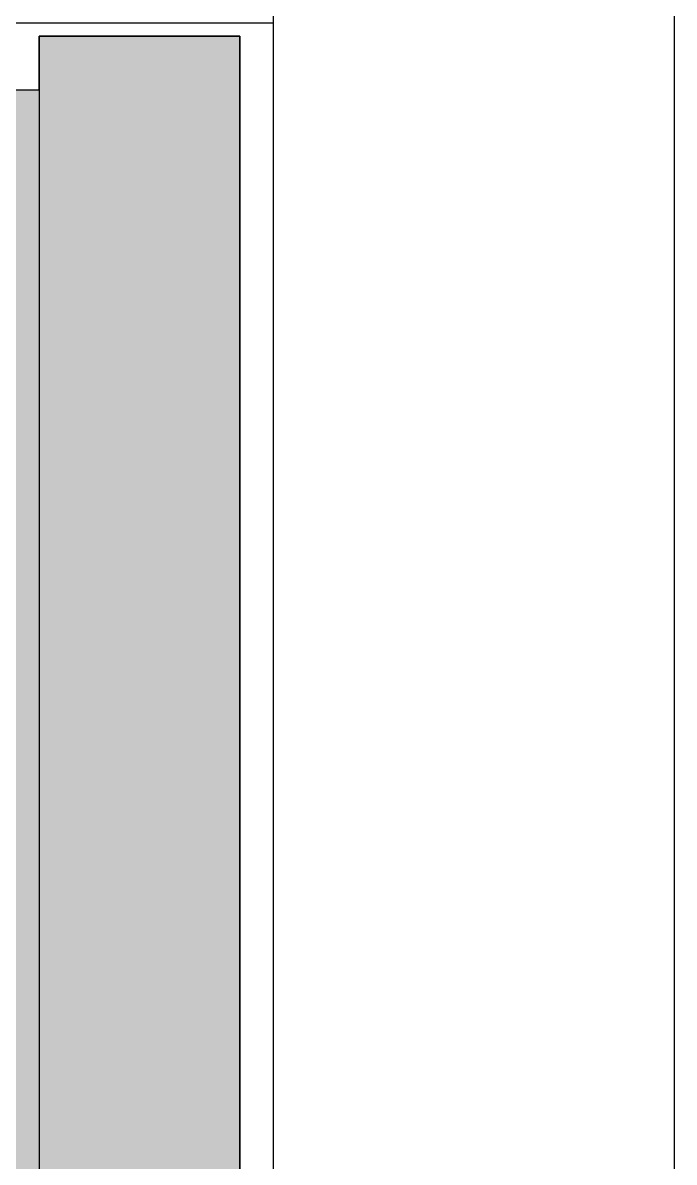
# Model space of a CAD drawing. Header units: millimetres. Extents: x 2519235 to 7246330, y 25937 to 201821.
# Drawn here: x 2744407 to 2744894, y 135811 to 136662 of the extents above; entities that cross this region are included whole.
import ezdxf

# ---------------------------------------------------------------- set-up
doc = ezdxf.new("R2010")
doc.units = ezdxf.units.MM
doc.set_wipeout_variables(frame=1)
for name, color, linetype in [('000 - CONCRETE_COL_CUT_COLOR_1', 7, 'Continuous'), ('000 - CONCRETE_COL_HATCH_', 7, 'Continuous'), ('000 - CONCRETE_COL_WIPEOUT_', 7, 'Continuous'), ('000 - CONCRETE_PRECAST_CUT_COLOR_4', 7, 'Continuous'), ('_Wall-PRECAST', 7, 'Continuous'), ('Xref-PLAN-106.940$0$_Beam', 7, 'Continuous'), ('Xref-PLAN-106.940$0$_PP-Dim', 7, 'Continuous')]:
    doc.layers.add(name, color=color, linetype=linetype)

# ---------------------------------------------------------------- blocks, each defined once
blk = doc.blocks.new('Xref-PLAN-106.940')
at = {"layer": 'Xref-PLAN-106.940$0$_Beam', "color": 7}
for p, q in [((145669.18, 10348.39), (145669.18, 6933.4)), ((145969.18, 10348.39), (145969.18, 6933.4))]:
    blk.add_line(p, q, dxfattribs=at)
at = {"layer": 'Xref-PLAN-106.940$0$_PP-Dim', "color": 7}
for p, q in [((140694.18, 10358.39), (145669.18, 10358.39)), ((140694.18, 10058.39), (145669.18, 10058.39))]:
    blk.add_line(p, q, dxfattribs=at)
blk = doc.blocks.new('*U2092')
at = {"layer": '000 - CONCRETE_COL_HATCH_'}
h = blk.add_hatch(dxfattribs=at)
h.set_pattern_fill('AR-CONC', scale=0.04)
h.set_pattern_definition([(50, (-1000, -765886.849), (7.28738676, -0.63756342), [0.762, -8.382]), (355, (-1000, -765886.849), (-1.40973686, 7.64227381), [0.6096, -6.70562337]), (100.4514447, (-999.393, -765886.902), (5.877649884, 7.004710076), [0.64760035, -7.123609784]), (46.1842, (-1000, -765884.817), (10.84316164, -1.68169312), [1.143, -12.573]), (96.6355576, (-999.096, -765884.957), (9.49616536, 9.89704498), [0.97140093, -10.68542433]), (351.1841512, (-1000, -765884.817), (9.49616536, 9.89704498), [0.91439868, -10.05838928]), (21, (-998.984, -765885.325), (6.06457565, -4.090607927), [0.762, -8.382]), (326, (-998.984, -765885.325), (2.472081134, 7.367518645), [0.6096, -6.7056]), (71.451445, (-998.4786, -765885.666), (8.53665677, 3.276910755), [0.64760035, -7.123597504]), (37.5, (-1000, -765886.8492), (0.12354413, 3.382201555), [0, -6.62432, 0, -6.8072, 0, -6.731]), (7.5, (-1000, -765886.8492), (2.6727865, 4.007222993), [0, -3.88112, 0, -6.47192, 0, -2.5654]), (327.5, (-1002.2657, -765886.8492), (5.423623807, -0.22914976), [0, -2.54, 0, -7.9248, 0, -10.5156]), (317.5, (-1003.2817, -765886.849), (5.925167255, 1.01705964), [0, -3.302, 0, -5.26288, 0, -7.4676])])
h.paths.add_polyline_path([(0, 0), (-150, 0), (-150, 40), (-200, 40), (-200, 1865), (-150, 1865), (-150, 1905), (0, 1905)])
at = {"layer": '000 - CONCRETE_COL_CUT_COLOR_1', "color": 7, "lineweight": -2}
blk.add_lwpolyline([(-200, 1865), (-150, 1865), (-150, 1905), (0, 1905), (0, 1905), (0, 1905), (0, 1905), (0, 1905), (0, 1905), (0, 1905), (0, 1905), (0, 1905), (0, 1905), (0, 1905), (0, 1905), (0, 1905), (0, 1905), (0, 1905), (0, 1905), (0, 1905), (0, 1905), (0, 1905), (0, 1905), (0, 1905), (0, 1905), (0, 1905), (0, 1905), (0, 1905), (0, 1905), (0, 1905), (0, 1905), (0, 1905), (0, 1905), (0, 1905), (0, 1905), (0, 1905), (0, 1905), (0, 1905), (0, 1905), (0, 1905), (0, 1905), (0, 1905), (0, 1905), (0, 1905), (0, 0)], dxfattribs=at)
blk = doc.blocks.new('A$C6d15e31b')
at = {"layer": '_Wall-PRECAST', "color": 7}
for p, q in [((9875, -13210), (9875, -15115)), ((10025, -13210), (9875, -13210)), ((10025, -15115), (10025, -13210))]:
    blk.add_line(p, q, dxfattribs=at)
at = {"color": 7}
blk.add_blockref('Xref-PLAN-106.940', (-135619.34, -23258.4), dxfattribs=at)
at = {"layer": '000 - CONCRETE_PRECAST_CUT_COLOR_4', "color": 7}
blk.add_blockref('*U2092', (10025, -15115), dxfattribs=at)

msp = doc.modelspace()

# ---------------------------------------------------------------- block references
at = {"color": 7}
msp.add_blockref('A$C6d15e31b', (2734544.161, 149862.194), dxfattribs=at)

doc.saveas('drawing.dxf')
